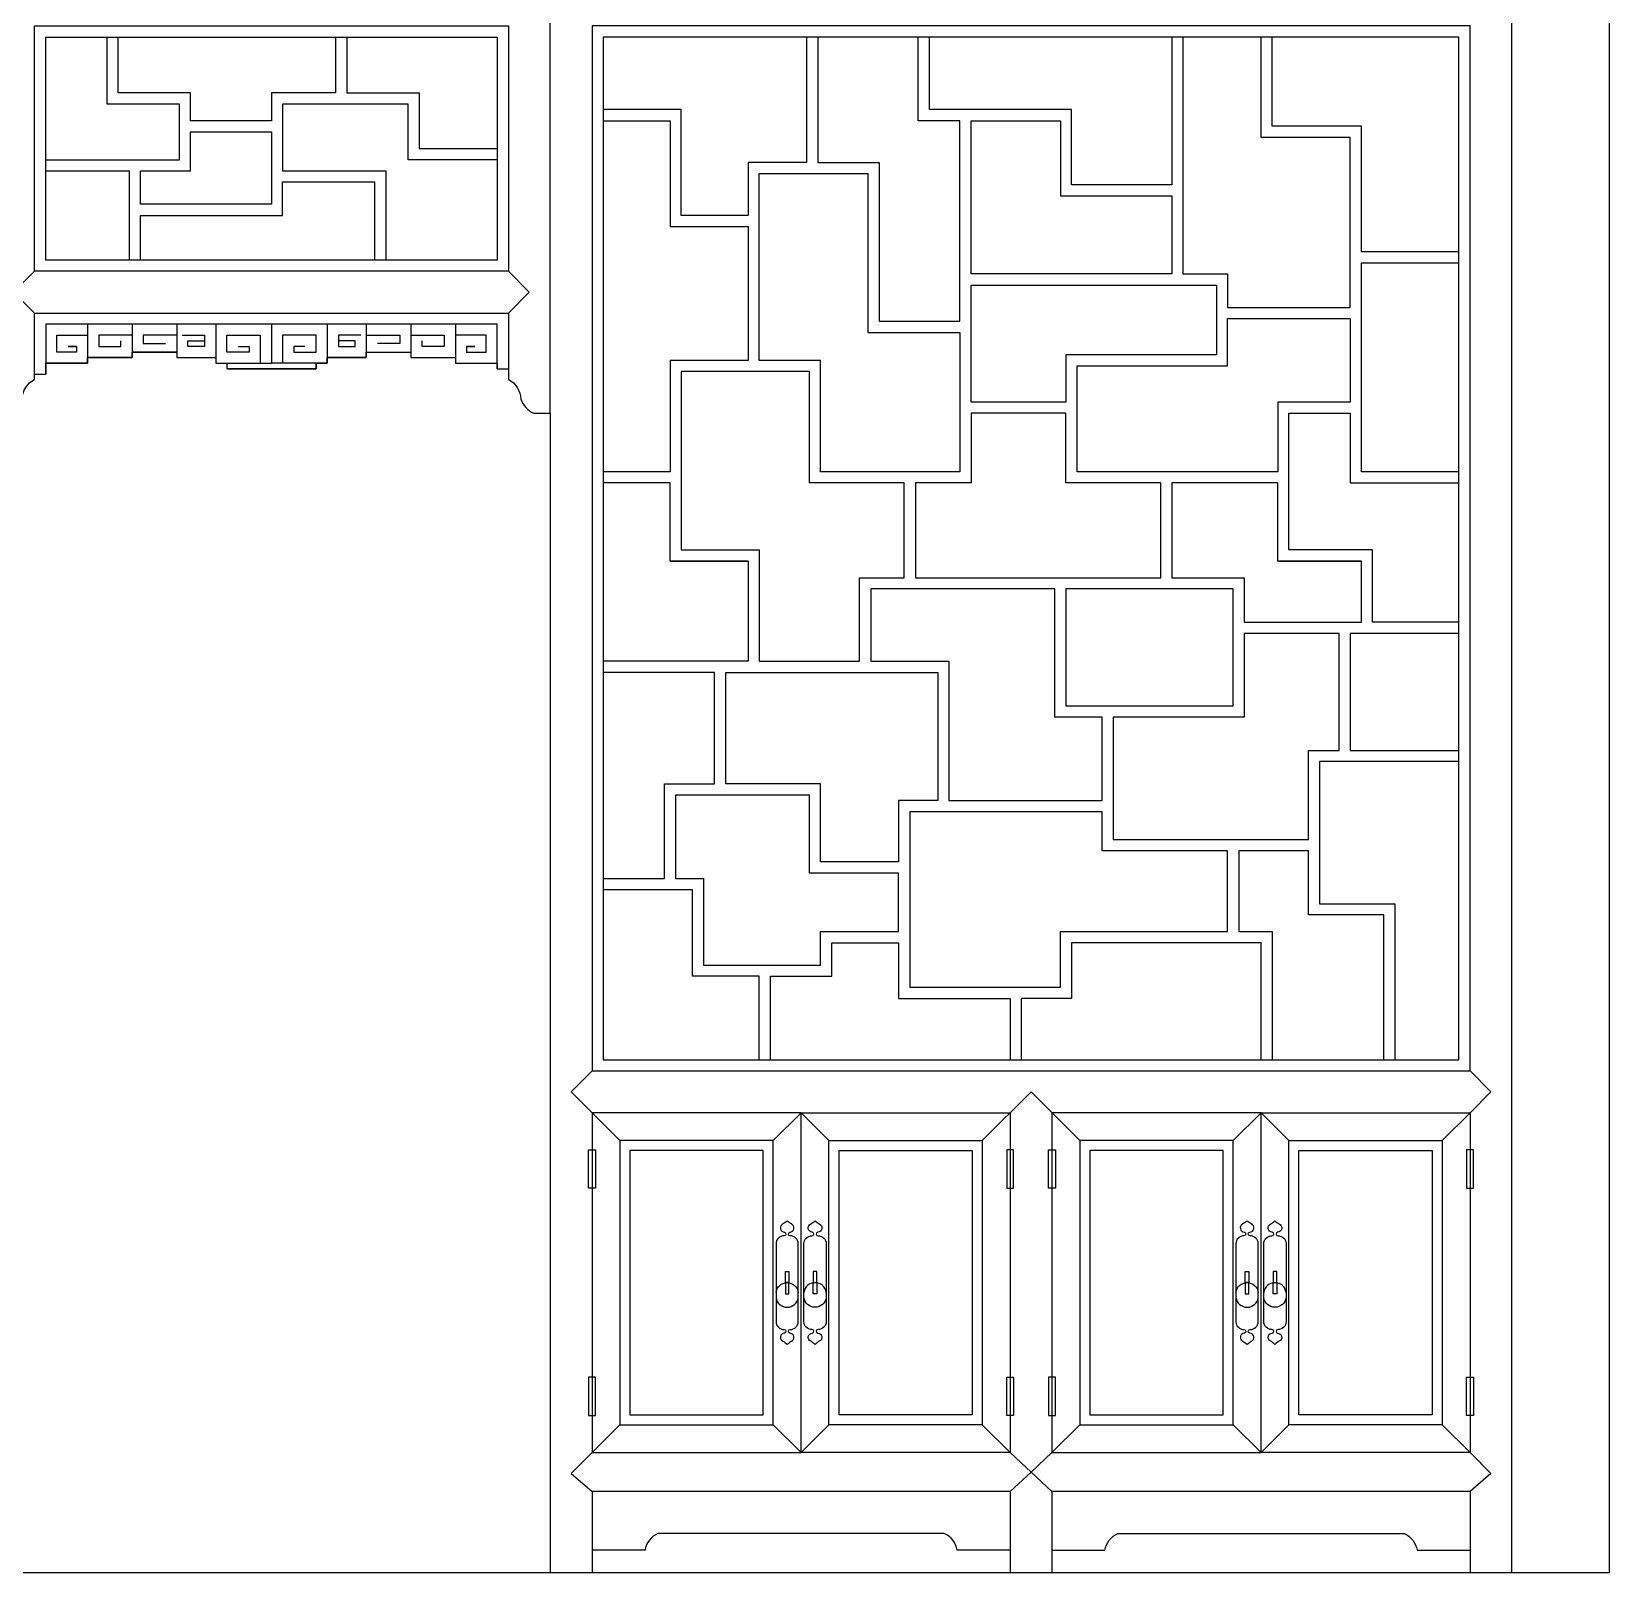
# Model space of a CAD drawing. Extents: x 1185 to 5185, y 570 to 4070.
# Drawn here: x 2826 to 5185, y 570 to 2874 of the extents above; entities that cross this region are included whole.
import ezdxf

# ---------------------------------------------------------------- set-up
doc = ezdxf.new("R2010")
doc.units = 0
doc.header["$MEASUREMENT"] = 0
for name, color, linetype in [('2', 2, 'CONTINUOUS'), ('3', 3, 'CONTINUOUS'), ('4', 4, 'CONTINUOUS'), ('7', 7, 'CONTINUOUS')]:
    doc.layers.add(name, color=color, linetype=linetype)

msp = doc.modelspace()

# ---------------------------------------------------------------- linework, layer by layer
at = {"layer": '2'}
msp.add_line((1185.2, 570.1), (5184.8, 570.1), dxfattribs=at)
at = {"layer": '3'}
for p, q in [((2976.7, 2386.6), (2910, 2386.6)), ((3043.3, 2394.9), (2976.7, 2394.9)), ((3326.7, 2394.9), (3393.3, 2394.9)), ((3393.3, 2386.6), (3460, 2386.6)), ((2910, 2378.3), (2847.5, 2378.3)), ((3251.7, 2369.9), (3118.3, 2369.9)), ((3460, 2378.3), (3522.5, 2378.3))]:
    msp.add_line(p, q, dxfattribs=at)
for points in [[(3522.5, 2865.7), (3522.5, 2532.4), (2847.5, 2532.4), (2847.5, 2865.7)], [(4959.9, 1336.7), (4959.9, 2865.7), (3680.8, 2865.7), (3680.8, 1336.7)], [(3705.8, 1215.8), (3705.8, 790.9), (3934.9, 790.9), (3934.9, 1215.8)], [(4247.4, 1215.8), (4247.4, 790.9), (4018.3, 790.9), (4018.3, 1215.8)], [(4393.2, 1215.8), (4393.2, 790.9), (4622.4, 790.9), (4622.4, 1215.8)], [(4934.9, 1215.8), (4934.9, 790.9), (4705.7, 790.9), (4705.7, 1215.8)], [(3659, 1202.1), (3669.2, 1202.1), (3669.2, 1144.8), (3659, 1144.8)], [(3720.8, 1200.8), (3720.8, 805.9), (3919.9, 805.9), (3919.9, 1200.8)], [(4232.4, 1200.8), (4232.4, 805.9), (4033.3, 805.9), (4033.3, 1200.8)], [(4294.2, 1202.1), (4284, 1202.1), (4284, 1144.8), (4294.2, 1144.8)], [(4346.5, 1202.1), (4356.7, 1202.1), (4356.7, 1144.8), (4346.5, 1144.8)], [(4408.2, 1200.8), (4408.2, 805.9), (4607.4, 805.9), (4607.4, 1200.8)], [(4919.9, 1200.8), (4919.9, 805.9), (4720.7, 805.9), (4720.7, 1200.8)], [(4981.6, 1202.1), (4971.4, 1202.1), (4971.4, 1144.8), (4981.6, 1144.8)], [(3953.1, 1020.2), (3958.5, 1020.2), (3958.5, 1003.4), (3953.1, 1003.4)], [(4000.2, 1020.2), (3994.7, 1020.2), (3994.7, 1003.4), (4000.2, 1003.4)], [(4640.5, 1020.2), (4645.9, 1020.2), (4645.9, 1003.4), (4640.5, 1003.4)], [(4687.6, 1020.2), (4682.2, 1020.2), (4682.2, 1003.4), (4687.6, 1003.4)], [(3953.1, 986.5), (3958.5, 986.5), (3958.5, 1003.4), (3953.1, 1003.4)], [(4000.2, 986.5), (3994.7, 986.5), (3994.7, 1003.4), (4000.2, 1003.4)], [(4640.5, 986.5), (4645.9, 986.5), (4645.9, 1003.4), (4640.5, 1003.4)], [(4687.6, 986.5), (4682.2, 986.5), (4682.2, 1003.4), (4687.6, 1003.4)], [(3659, 804.6), (3669.2, 804.6), (3669.2, 861.9), (3659, 861.9)], [(4294.2, 804.6), (4284, 804.6), (4284, 861.9), (4294.2, 861.9)], [(4346.5, 804.6), (4356.7, 804.6), (4356.7, 861.9), (4346.5, 861.9)], [(4981.6, 804.6), (4971.4, 804.6), (4971.4, 861.9), (4981.6, 861.9)]]:
    msp.add_lwpolyline(points, close=True, dxfattribs=at)
for points in [[(2830.9, 2515.7), (2799.6, 2484.5), (2830.9, 2453.2)], [(3539.1, 2515.7), (3570.4, 2484.5), (3539.1, 2453.2)], [(2910, 2436.6), (2910, 2378.3)], [(2976.7, 2436.6), (2976.7, 2386.6)], [(3043.3, 2436.6), (3043.3, 2386.6), (3101.7, 2386.6)], [(3101.7, 2436.6), (3101.7, 2378.3), (3185, 2378.3)], [(3268.3, 2436.6), (3268.3, 2378.3), (3185, 2378.3)], [(3185, 2436.6), (3185, 2378.3)], [(3326.7, 2436.6), (3326.7, 2386.6), (3268.3, 2386.6)], [(3393.3, 2436.6), (3393.3, 2386.6)], [(3460, 2436.6), (3460, 2378.3)], [(2893.4, 2403.3), (2880.9, 2403.3), (2893.4, 2403.3), (2893.4, 2394.9), (2864.2, 2394.9), (2864.2, 2419.9), (2910, 2419.9)], [(2976.7, 2419.9), (2926.7, 2419.9), (2926.7, 2403.3), (2960, 2403.3), (2960, 2411.6)], [(3043.3, 2419.9), (2993.3, 2419.9), (2993.3, 2407.4), (3026.7, 2407.4)], [(3051.7, 2419.9), (3085, 2419.9), (3085, 2403.3), (3060, 2403.3), (3060, 2411.6), (3085, 2411.6)], [(3135, 2403.3), (3151.7, 2403.3), (3151.7, 2394.9), (3118.3, 2394.9), (3118.3, 2419.9), (3168.3, 2419.9), (3168.3, 2378.3)], [(3235, 2403.3), (3218.3, 2403.3), (3218.3, 2394.9), (3251.7, 2394.9), (3251.7, 2419.9), (3201.7, 2419.9), (3201.7, 2378.3)], [(3318.3, 2419.9), (3285, 2419.9), (3285, 2403.3), (3310, 2403.3), (3310, 2411.6), (3285, 2411.6)], [(3326.7, 2419.9), (3376.7, 2419.9), (3376.7, 2407.4), (3343.3, 2407.4)], [(3393.3, 2419.9), (3443.3, 2419.9), (3443.3, 2403.3), (3410, 2403.3), (3410, 2411.6)], [(3476.6, 2403.3), (3489.1, 2403.3), (3476.6, 2403.3), (3476.6, 2394.9), (3505.8, 2394.9), (3505.8, 2419.9), (3460, 2419.9)], [(3118.3, 2378.3), (3118.3, 2369.9)], [(3251.7, 2378.3), (3251.7, 2369.9)], [(3664.1, 1320), (3632.9, 1288.8), (3664.1, 1257.5)], [(4976.5, 1320), (5007.8, 1288.8), (4976.5, 1257.5)], [(4247.4, 1215.8), (4320.3, 1288.8)], [(4393.2, 1215.8), (4320.3, 1288.8)], [(3705.8, 1215.8), (3664.1, 1257.5)], [(3934.9, 1215.8), (3976.6, 1257.5)], [(4018.3, 1215.8), (3976.6, 1257.5)], [(4622.4, 1215.8), (4664.1, 1257.5)], [(4705.7, 1215.8), (4664.1, 1257.5)], [(4934.9, 1215.8), (4976.5, 1257.5)], [(3705.8, 790.9), (3664.1, 749.2)], [(3934.9, 790.9), (3976.6, 749.2)], [(4018.3, 790.9), (3976.6, 749.2)], [(4247.4, 790.9), (4289.1, 749.2)], [(4393.2, 790.9), (4351.6, 749.2)], [(4622.4, 790.9), (4664.1, 749.2)], [(4705.7, 790.9), (4664.1, 749.2)], [(4934.9, 790.9), (4976.5, 749.2)], [(3664.1, 749.2), (3632.9, 718), (3664.1, 690.9)], [(4289.1, 749.2), (4320.3, 720.1), (4289.1, 690.9)], [(4351.6, 749.2), (4320.3, 720.1), (4351.6, 690.9)], [(4976.5, 749.2), (5007.8, 718), (4976.5, 690.9)]]:
    msp.add_lwpolyline(points, dxfattribs=at)
for points in [[(3949.5, 915.7, -0.053995), (3955.8, 911, -0.053995), (3962.1, 915.7, 0.794143), (3959.8, 927.9, -0.935421), (3960.4, 933.3, 0.417952), (3972.4, 945), (3972.4, 1061.7, 0.417952), (3960.4, 1073.4, -0.935421), (3959.8, 1078.8, 0.794143), (3962.1, 1091.1, -0.053995), (3955.8, 1095.7, -0.053995), (3949.5, 1091.1, 0.794143), (3951.7, 1078.8, -0.935421), (3951.2, 1073.4, 0.417952), (3939.1, 1061.7), (3939.1, 945, 0.417952), (3951.2, 933.3, -0.935421), (3951.7, 927.9, 0.794143)], [(4003.8, 915.7, 0.053995), (3997.4, 911, 0.053995), (3991.1, 915.7, -0.794143), (3993.4, 927.9, 0.935421), (3992.8, 933.3, -0.417952), (3980.8, 945), (3980.8, 1061.7, -0.417952), (3992.8, 1073.4, 0.935421), (3993.4, 1078.8, -0.794143), (3991.1, 1091.1, 0.053995), (3997.4, 1095.7, 0.053995), (4003.8, 1091.1, -0.794143), (4001.5, 1078.8, 0.935421), (4002, 1073.4, -0.417952), (4014.1, 1061.7), (4014.1, 945, -0.417952), (4002, 933.3, 0.935421), (4001.5, 927.9, -0.794143)], [(4636.9, 915.7, -0.053995), (4643.2, 911, -0.053995), (4649.5, 915.7, 0.794143), (4647.3, 927.9, -0.935421), (4647.8, 933.3, 0.417952), (4659.9, 945), (4659.9, 1061.7, 0.417952), (4647.8, 1073.4, -0.935421), (4647.3, 1078.8, 0.794143), (4649.5, 1091.1, -0.053995), (4643.2, 1095.7, -0.053995), (4636.9, 1091.1, 0.794143), (4639.2, 1078.8, -0.935421), (4638.6, 1073.4, 0.417952), (4626.6, 1061.7), (4626.6, 945, 0.417952), (4638.6, 933.3, -0.935421), (4639.2, 927.9, 0.794143)], [(4691.2, 915.7, 0.053995), (4684.9, 911, 0.053995), (4678.6, 915.7, -0.794143), (4680.8, 927.9, 0.935421), (4680.3, 933.3, -0.417952), (4668.2, 945), (4668.2, 1061.7, -0.417952), (4680.3, 1073.4, 0.935421), (4680.8, 1078.8, -0.794143), (4678.6, 1091.1, 0.053995), (4684.9, 1095.7, 0.053995), (4691.2, 1091.1, -0.794143), (4688.9, 1078.8, 0.935421), (4689.5, 1073.4, -0.417952), (4701.5, 1061.7), (4701.5, 945, -0.417952), (4689.5, 933.3, 0.935421), (4688.9, 927.9, -0.794143)]]:
    msp.add_lwpolyline(points, format="xyb", close=True, dxfattribs=at)
for points in [[(3939.1, 988.6, -0.88654), (3972.4, 988.6, 0.35875)], [(4014.1, 988.6, 0.88654), (3980.8, 988.6, -0.35875)], [(4626.6, 988.6, -0.88654), (4659.9, 988.6, 0.35875)], [(4701.5, 988.6, 0.88654), (4668.2, 988.6, -0.35875)], [(3939.1, 981.3, 0.88654), (3972.4, 981.3, -0.35875)], [(4014.1, 981.3, -0.88654), (3980.8, 981.3, 0.35875)], [(4626.6, 981.3, 0.88654), (4659.9, 981.3, -0.35875)], [(4701.5, 981.3, -0.88654), (4668.2, 981.3, 0.35875)]]:
    msp.add_lwpolyline(points, format="xyb", dxfattribs=at)
at = {"layer": '4'}
msp.add_line((5184.8, 570.1), (5184.8, 4070.5), dxfattribs=at)
msp.add_lwpolyline([(2812.3, 2324.6, -0.26575), (2830.9, 2353.9), (2830.9, 2361.6), (2847.5, 2361.6), (2847.5, 2378.3), (2910, 2378.3), (2910, 2386.6), (2976.7, 2386.6), (2976.7, 2394.9), (3043.3, 2394.9), (3043.3, 2386.6), (3101.7, 2386.6), (3101.7, 2378.3), (3118.3, 2378.3), (3118.3, 2369.9), (3251.7, 2369.9), (3251.7, 2378.3), (3268.3, 2378.3), (3268.3, 2386.6), (3326.7, 2386.6), (3326.7, 2394.9), (3393.3, 2394.9), (3393.3, 2386.6), (3460, 2386.6), (3460, 2378.3), (3522.5, 2378.3), (3522.5, 2369.9), (3539.1, 2369.9), (3539.1, 2353.9, -0.26575), (3557.7, 2324.6, 0.220521), (3577.1, 2303.3), (3601.6, 2303.3)], format="xyb", dxfattribs=at)
msp.add_lwpolyline([(3601.6, 2303.3), (3601.6, 570.1)], dxfattribs=at)
at = {"layer": '7'}
for p, q in [((5039, 570.1), (5039, 3453.2)), ((3601.6, 2303.3), (3601.6, 2944.9)), ((4289.1, 690.9), (3664.1, 690.9)), ((4976.5, 690.9), (4351.6, 690.9)), ((4976.5, 690.9), (4976.5, 570.1))]:
    msp.add_line(p, q, dxfattribs=at)
for points in [[(3539.1, 2882.4), (3539.1, 2515.7), (2830.9, 2515.7), (2830.9, 2882.4)], [(4976.5, 1320), (4976.5, 2882.4), (3664.1, 2882.4), (3664.1, 1320)], [(4530.7, 2511.6), (4230.8, 2511.6), (4230.8, 2740.7), (4364.1, 2740.7), (4364.1, 2628.2), (4530.7, 2628.2)], [(2989.2, 2615.7), (2989.2, 2665.7), (3064.2, 2665.7), (3064.2, 2724.1), (3185, 2724.1), (3185, 2615.7)], [(4214.1, 2424.1), (4214.1, 2215.8), (4005.8, 2215.8), (4005.8, 2382.4), (3914.1, 2382.4), (3914.1, 2661.6), (4076.6, 2661.6), (4076.6, 2424.1)], [(4597.4, 2390.8), (4372.4, 2390.8), (4372.4, 2319.9), (4230.8, 2319.9), (4230.8, 2494.9), (4597.4, 2494.9)], [(4689, 2319.9), (4689, 2215.8), (4389.1, 2215.8), (4389.1, 2374.1), (4614.1, 2374.1), (4614.1, 2444.9), (4797.4, 2444.9), (4797.4, 2319.9)], [(4130.8, 2199.1), (3989.1, 2199.1), (3989.1, 2365.8), (3797.5, 2365.8), (3797.5, 2099.1), (3914.1, 2099.1), (3914.1, 1932.5), (4064.1, 1932.5), (4064.1, 2057.4), (4130.8, 2057.4), (4130.8, 2199.1)], [(4147.4, 2057.4), (4514.1, 2057.4), (4514.1, 2199.1), (4372.4, 2199.1), (4372.4, 2303.3), (4230.8, 2303.3), (4230.8, 2199.1), (4147.4, 2199.1)], [(4426.6, 1849.1), (4355.7, 1849.1), (4355.7, 2040.8), (4080.8, 2040.8), (4080.8, 1932.5), (4197.4, 1932.5), (4197.4, 1724.1), (4426.6, 1724.1)], [(4622.4, 1865.8), (4622.4, 2040.8), (4372.4, 2040.8), (4372.4, 1865.8)], [(4443.2, 1849.1), (4443.2, 1665.8), (4734.9, 1665.8), (4734.9, 1799.1), (4780.7, 1799.1), (4780.7, 1974.1), (4639.1, 1974.1), (4639.1, 1849.1)], [(4005.8, 1632.5), (4005.8, 1749.1), (3864.1, 1749.1), (3864.1, 1915.8), (4180.8, 1915.8), (4180.8, 1724.1), (4122.4, 1724.1), (4122.4, 1632.5)], [(4005.8, 1478.3), (4005.8, 1528.3), (4122.4, 1528.3), (4122.4, 1615.8), (3989.1, 1615.8), (3989.1, 1732.5), (3789.1, 1732.5), (3789.1, 1607.5), (3830.8, 1607.5), (3830.8, 1590.8), (3830.8, 1478.3)], [(4139.1, 1445), (4364.1, 1445), (4364.1, 1528.3), (4614.1, 1528.3), (4614.1, 1649.1), (4426.6, 1649.1), (4426.6, 1707.5), (4139.1, 1707.5)], [(3976.6, 749.2), (3976.6, 1257.5), (3664.1, 1257.5), (3664.1, 749.2)], [(3976.6, 749.2), (3976.6, 1257.5), (4289.1, 1257.5), (4289.1, 749.2)], [(4664.1, 749.2), (4664.1, 1257.5), (4351.6, 1257.5), (4351.6, 749.2)], [(4664.1, 749.2), (4664.1, 1257.5), (4976.5, 1257.5), (4976.5, 749.2)]]:
    msp.add_lwpolyline(points, close=True, dxfattribs=at)
for points in [[(2847.5, 2682.4), (3047.5, 2682.4), (3047.5, 2765.7), (2939.2, 2765.7), (2939.2, 2865.7)], [(3280.8, 2865.7), (3280.8, 2782.4), (3185, 2782.4), (3185, 2740.7), (3064.2, 2740.7), (3064.2, 2782.4), (2955.9, 2782.4), (2955.9, 2865.7)], [(3297.5, 2865.7), (3297.5, 2782.4), (3405.8, 2782.4), (3405.8, 2699.1), (3522.5, 2699.1)], [(3984.9, 2865.7), (3984.9, 2678.2), (3897.4, 2678.2), (3897.4, 2599.1), (3797.5, 2599.1), (3797.5, 2757.4), (3680.8, 2757.4)], [(4001.6, 2865.7), (4001.6, 2678.2), (4093.3, 2678.2), (4093.3, 2440.8), (4214.1, 2440.8), (4214.1, 2740.7), (4151.6, 2740.7), (4151.6, 2865.7)], [(4530.7, 2865.7), (4530.7, 2644.9), (4380.7, 2644.9), (4380.7, 2757.4), (4168.3, 2757.4), (4168.3, 2865.7)], [(4547.4, 2865.7), (4547.4, 2511.6), (4614.1, 2511.6), (4614.1, 2461.6), (4797.4, 2461.6), (4797.4, 2715.7), (4664.1, 2715.7), (4664.1, 2865.7)], [(4959.9, 2544.9), (4814, 2544.9), (4814, 2732.4), (4680.7, 2732.4), (4680.7, 2865.7)], [(3522.5, 2682.4), (3389.2, 2682.4), (3389.2, 2765.7), (3201.7, 2765.7), (3201.7, 2665.7), (3355.8, 2665.7), (3355.8, 2532.4)], [(3680.8, 2740.7), (3780.8, 2740.7), (3780.8, 2582.4), (3897.4, 2582.4), (3897.4, 2382.4), (3780.8, 2382.4), (3780.8, 2215.8), (3680.8, 2215.8)], [(2847.5, 2665.7), (2972.5, 2665.7), (2972.5, 2532.4)], [(2989.2, 2532.4), (2989.2, 2599.1), (3201.7, 2599.1), (3201.7, 2649.1), (3339.2, 2649.1), (3339.2, 2532.4)], [(4959.9, 2215.8), (4814, 2215.8), (4814, 2528.2), (4959.9, 2528.2)], [(2830.9, 2353.9), (2830.9, 2453.2), (3539.1, 2453.2), (3539.1, 2353.9)], [(3522.5, 2369.9), (3522.5, 2436.6), (2847.5, 2436.6), (2847.5, 2361.6)], [(4959.9, 1990.8), (4830.7, 1990.8), (4830.7, 2099.1), (4705.7, 2099.1), (4705.7, 2303.3), (4797.4, 2303.3), (4797.4, 2199.1), (4959.9, 2199.1)], [(3780.8, 2082.4), (3780.8, 2199.1), (3680.8, 2199.1)], [(4689, 2082.4), (4814, 2082.4), (4689, 2082.4), (4689, 2199.1), (4530.7, 2199.1), (4530.7, 2057.4), (4639.1, 2057.4), (4639.1, 1990.8), (4814, 1990.8), (4814, 2082.4)], [(3897.4, 2082.4), (3780.8, 2082.4), (3897.4, 2082.4), (3897.4, 1932.5), (3680.8, 1932.5)], [(4959.9, 1974.1), (4797.4, 1974.1), (4797.4, 1799.1), (4959.9, 1799.1)], [(3680.8, 1607.5), (3772.5, 1607.5), (3772.5, 1749.1), (3847.4, 1749.1), (3847.4, 1915.8), (3680.8, 1915.8)], [(4959.9, 1782.5), (4751.5, 1782.5), (4751.5, 1570), (4864, 1570), (4864, 1336.7)], [(4847.4, 1336.7), (4847.4, 1553.3), (4734.9, 1553.3), (4734.9, 1649.1), (4630.7, 1649.1), (4630.7, 1528.3), (4680.7, 1528.3), (4680.7, 1336.7)], [(3914.1, 1336.7), (3914.1, 1461.7), (3814.1, 1461.7), (3814.1, 1590.8), (3680.8, 1590.8)], [(3930.8, 1336.7), (3930.8, 1461.7), (4022.4, 1461.7), (4022.4, 1511.7), (4122.4, 1511.7), (4122.4, 1428.3), (4289.1, 1428.3), (4289.1, 1336.7)], [(4664.1, 1336.7), (4664.1, 1511.7), (4380.7, 1511.7), (4380.7, 1428.3), (4305.7, 1428.3), (4305.7, 1336.7)], [(3664.1, 690.9), (3664.1, 570.1)], [(4289.1, 690.9), (4289.1, 570.1)], [(4351.6, 690.9), (4351.6, 570.1)]]:
    msp.add_lwpolyline(points, dxfattribs=at)
for points in [[(4289.1, 603.4), (4209.9, 603.4, 0.250809), (4190.6, 628.4), (3762.6, 628.4, 0.250809), (3743.3, 603.4), (3664.1, 603.4)], [(4351.6, 603.4), (4430.8, 603.4, -0.250809), (4450, 628.4), (4878.1, 628.4, -0.250809), (4897.3, 603.4), (4976.5, 603.4)]]:
    msp.add_lwpolyline(points, format="xyb", dxfattribs=at)

doc.saveas('drawing.dxf')
